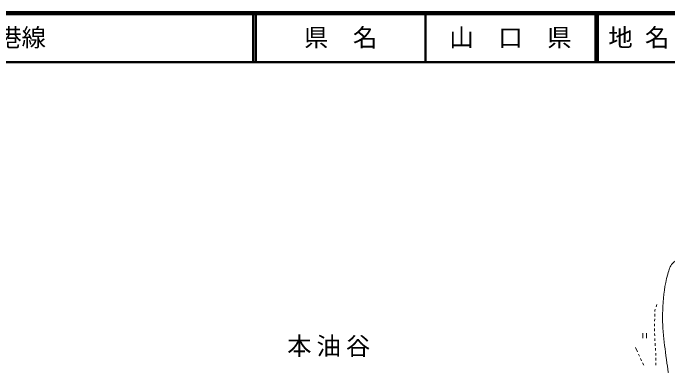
# Model space of a CAD drawing. Units: millimetres, scale not verified. Extents: x 40000 to 680000, y 20000 to 380000.
# Drawn here: x 248606 to 382580, y 307870 to 380000 of the extents above; entities that cross this region are included whole.
import ezdxf
from ezdxf.enums import TextEntityAlignment as Align

# ---------------------------------------------------------------- set-up
doc = ezdxf.new("R2010")
doc.units = ezdxf.units.MM
doc.header["$LTSCALE"] = 1000
for name, color, linetype, lineweight in [('M-BGD', 7, 'Continuous', 13), ('M-BGD-HTXT', 7, 'Continuous', 13), ('M-TTL', 2, 'Continuous', 140), ('M-TTL-LINE', 7, 'Continuous', 50), ('M-TTL-TXT', 7, 'Continuous', 13)]:
    doc.layers.add(name, color=color, linetype=linetype, lineweight=lineweight)
doc.styles.add('ＭＳ ゴシック', font='')
doc.styles.get('ＭＳ ゴシック').set_extended_font_data('MS Gothic')

msp = doc.modelspace()

# ---------------------------------------------------------------- linework, layer by layer
at = {"layer": 'M-BGD'}
for p, q in [((380166, 319942), (380326, 320416)), ((379915, 318982), (379921, 319214)), ((379921, 319214), (380007, 319468)), ((379887, 317983), (379901, 318482)), ((379833, 315983), (379846, 316483)), ((379860, 316983), (379874, 317483)), ((379808, 315079), (379819, 315484)), ((379814, 314984), (379808, 315079)), ((377430, 314540), (377430, 313540)), ((378180, 313540), (378180, 314540)), ((379877, 313986), (379845, 314485)), ((379939, 312988), (379908, 313487)), ((380002, 311990), (379970, 312489)), ((375959, 311662), (376375, 310753)), ((380064, 310992), (380033, 311491)), ((376583, 310298), (376791, 309843)), ((380081, 308993), (380083, 309493)), ((380084, 309993), (380086, 310492)), ((376999, 309388), (377207, 308934)), ((377415, 308479), (377622, 308024)), ((380077, 307993), (380079, 308493))]:
    msp.add_line(p, q, dxfattribs=at)
msp.add_open_spline([(397324, 305233), (396170, 304843), (395504, 304678), (394368, 304240), (392826, 303645), (391950, 303320), (390491, 302544), (389329, 301925), (388705, 301519), (387646, 300738), (386672, 300022), (386213, 299512), (385287, 298735), (384780, 298309), (384542, 298008), (383983, 297653), (383855, 297571), (383777, 297529), (383631, 297487), (383558, 297467), (383513, 297457), (383437, 297466), (383292, 297484), (383185, 297487), (383085, 297595), (382936, 297758), (382960, 297921), (382935, 298141), (382865, 298751), (382991, 299099), (382999, 299713), (383023, 301412), (383061, 302368), (382941, 304063), (382799, 306063), (382530, 307165), (382284, 309155), (382007, 311402), (381751, 312651), (381606, 314910), (381480, 316870), (381414, 317979), (381551, 319938), (381737, 322582), (381831, 324102), (382574, 326647), (382839, 327556), (382922, 328159), (383555, 328864), (383971, 329328), (384373, 329397), (384936, 329664), (385594, 329975), (385963, 330197), (386681, 330318), (387801, 330507), (388454, 330299), (389588, 330245), (390811, 330188), (391503, 330203), (392714, 330027), (394010, 329839), (394745, 329719), (395986, 329300), (397526, 328780), (398365, 328382), (399766, 327556), (401192, 326715), (401988, 326194), (403182, 325048), (404363, 323915), (404913, 323152), (405799, 321777), (406852, 320144), (407351, 319154), (408053, 317342), (408618, 315882), (408753, 315000), (409119, 313477), (409273, 312839), (409399, 312484), (409458, 311830), (409514, 311216), (409554, 310855), (409423, 310253), (409351, 309919), (409273, 309730), (409078, 309449), (408792, 309034), (408574, 308826), (408150, 308553), (407728, 308281), (407431, 308241), (406955, 308079), (405436, 307563), (404563, 307336), (403005, 306951), (402376, 306796), (402007, 306783), (401382, 306612), (399767, 306171), (398910, 305769), (397324, 305233)], degree=3, knots=[0, 0, 0, 0, 1, 1, 1, 2, 2, 2, 3, 3, 3, 4, 4, 4, 5, 5, 5, 6, 6, 6, 7, 7, 7, 8, 8, 8, 9, 9, 9, 10, 10, 10, 11, 11, 11, 12, 12, 12, 13, 13, 13, 14, 14, 14, 15, 15, 15, 16, 16, 16, 17, 17, 17, 18, 18, 18, 19, 19, 19, 20, 20, 20, 21, 21, 21, 22, 22, 22, 23, 23, 23, 24, 24, 24, 25, 25, 25, 26, 26, 26, 27, 27, 27, 28, 28, 28, 29, 29, 29, 30, 30, 30, 31, 31, 31, 32, 32, 32, 33, 33, 33, 34, 34, 34, 34], dxfattribs=at)
at = {"layer": 'M-TTL'}
msp.add_line((680000, 380000), (40000, 380000), dxfattribs=at)
at = {"layer": 'M-TTL-LINE'}
for p, q in [((297750, 380000), (297750, 370000)), ((298250, 380000), (298250, 370000)), ((333000, 380000), (333000, 370000)), ((367750, 380000), (367750, 370000)), ((368250, 380000), (368250, 370000)), ((40000, 370000), (680000, 370000))]:
    msp.add_line(p, q, dxfattribs=at)

# ---------------------------------------------------------------- texts
at = {"layer": 'M-BGD-HTXT', "insert": (313676, 311739), "char_height": 3666, "attachment_point": 5, "style": 'ＭＳ ゴシック'}
msp.add_mtext('\\T1.2;本油谷', dxfattribs=at)
at = {"layer": 'M-TTL-TXT', "style": 'ＭＳ ゴシック'}
for s, p in [('路 線 名      一般県道油谷港線', (180380, 375000)), ('地 名      長門市油谷向津具下', (370380, 375000))]:
    msp.add_text(s, height=3666, dxfattribs=at).set_placement(p, align=Align.MIDDLE_LEFT)
for s, p in [('県\u3000名', (315625, 375000)), ('山\u3000口\u3000県', (350375, 375000))]:
    msp.add_text(s, height=3666, dxfattribs=at).set_placement(p, align=Align.MIDDLE_CENTER)

doc.saveas('drawing.dxf')
